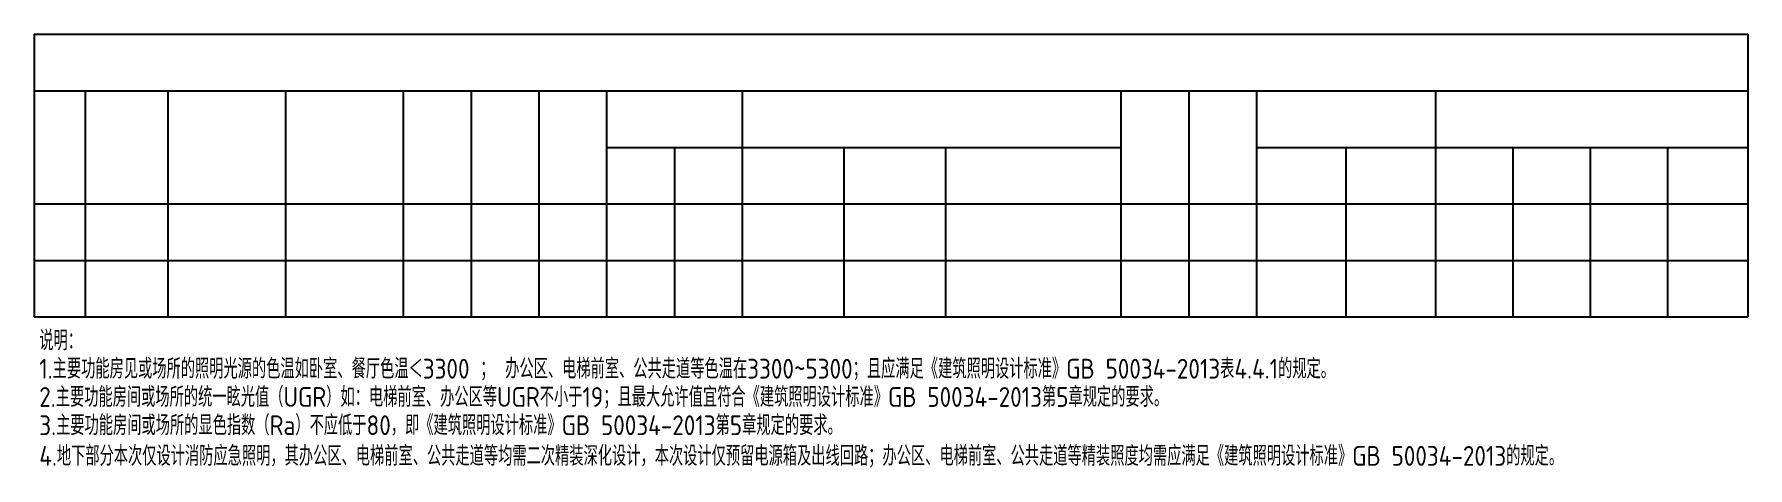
# Model space of a CAD drawing. Extents: x -2209072 to 495824, y -92434 to 572724.
# Drawn here: x 76434 to 106769, y -91231 to -83564 of the extents above; entities that cross this region are included whole.
import ezdxf

# ---------------------------------------------------------------- set-up
doc = ezdxf.new("R2010")
doc.units = 0
doc.header["$LTSCALE"] = 1000
doc.header["$MEASUREMENT"] = 0
doc.layers.add('TEL_TEXT', color=3, linetype='CONTINUOUS')
doc.layers.add('表格线', color=3, linetype='CONTINUOUS')
doc.styles.add('_TEL_DIM', font='SIMPLEX', dxfattribs={"width": 0.8, "height": 3.5, "bigfont": 'HZTXT'})
doc.styles.get("Standard").update_dxf_attribs({"font": 'gbenor.shx', "bigfont": 'gbcbig.shx'})

msp = doc.modelspace()

# ---------------------------------------------------------------- linework, layer by layer
at = {"layer": '表格线'}
for p, q in [((76434, -83564), (76434, -88564)), ((76434, -83564), (106769, -83564)), ((106769, -83564), (106769, -88564)), ((76434, -84564), (106769, -84564)), ((77335, -84564), (77335, -88564)), ((78800, -84564), (78800, -88564)), ((78800, -84564), (78800, -88564)), ((78800, -84564), (78800, -88564)), ((80884, -84564), (80884, -88564)), ((82966, -84564), (82966, -88564)), ((84166, -84564), (84166, -88564)), ((85366, -84564), (85366, -88564)), ((86566, -84564), (86566, -88564)), ((88966, -84564), (88966, -88564)), ((95671, -84564), (95671, -88564)), ((96871, -84564), (96871, -88564)), ((98071, -84564), (98071, -88564)), ((101240, -84564), (101240, -88564)), ((101240, -84564), (101240, -88564)), ((86566, -85564), (95671, -85564)), ((87766, -85564), (87766, -88564)), ((87766, -85564), (87766, -88564)), ((90766, -85564), (90766, -88564)), ((92566, -85564), (92566, -88564)), ((98071, -85564), (106769, -85564)), ((99656, -85564), (99656, -88564)), ((102610, -85564), (102610, -88564)), ((103981, -85564), (103981, -88564)), ((105351, -85564), (105351, -88564)), ((76434, -86564), (106769, -86564)), ((76434, -87564), (106769, -87564)), ((76434, -88564), (106769, -88564))]:
    msp.add_line(p, q, dxfattribs=at)

# ---------------------------------------------------------------- texts
at = {"layer": 'TEL_TEXT'}
for s, p in [('说明：', (76522, -89155)), ('1.主要功能房见或场所的照明光源的色温如卧室、餐厅色温＜3300 ； 办公区、电梯前室、公共走道等色温在3300~5300；且应满足《建筑照明设计标准》GB 50034-2013表4.4.1的规定。', (76522, -89655)), ('2.主要功能房间或场所的统一眩光值（UGR）如：电梯前室、办公区等UGR不小于19；且最大允许值宜符合《建筑照明设计标准》GB 50034-2013第5章规定的要求。', (76522, -90155)), ('3.主要功能房间或场所的显色指数（Ra）不应低于80，即《建筑照明设计标准》GB 50034-2013第5章规定的要求。', (76522, -90655)), ('4.地下部分本次仅设计消防应急照明，其办公区、电梯前室、公共走道等均需二次精装深化设计，本次设计仅预留电源箱及出线回路；办公区、电梯前室、公共走道等精装照度均需应满足《建筑照明设计标准》GB 50034-2013的规定。', (76522, -91197))]:
    msp.add_text(s, height=350, rotation=360, dxfattribs=at).set_placement(p)
at = {"layer": 'TEL_TEXT', "insert": (101240, -88064), "char_height": 3.5, "width": 2.52, "attachment_point": 1, "style": '_TEL_DIM'}
msp.add_mtext('-', dxfattribs=at)

doc.saveas('drawing.dxf')
